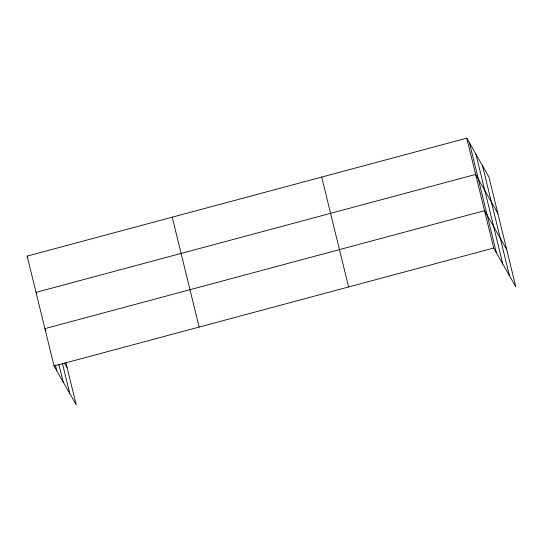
<?xml version="1.0" encoding="UTF-8"?>
<svg xmlns="http://www.w3.org/2000/svg" width="543" height="543" viewBox="0 0 543 543"><rect width="100%" height="100%" fill="white"/><g stroke="black" fill="none" stroke-linecap="round" stroke-linejoin="round"><path stroke-width="0.81" d="M65.886 362.643L76.224 404.84L54.056 365.982L27.15 256.099L466.776 138.16L488.944 177.018L515.85 286.901L493.689 248.042L466.776 138.16M54.056 365.982L493.689 248.042M497.822 213.277L475.654 174.425L36.028 292.358L36.809 293.722M506.7 249.542L484.539 210.684L44.913 328.624L46.074 330.667M27.15 256.099L27.931 257.463M64.665 363.26L67.074 367.475M482.523 165.771L509.436 275.654M475.919 154.185L502.825 264.068M469.498 142.938L496.411 252.821M321.7 177.079L348.606 286.962M172.226 217.18L199.138 327.062M62.445 363.538L69.809 393.594M58.82 364.136L63.198 382M55.393 365.072L56.784 370.754"/></g></svg>
